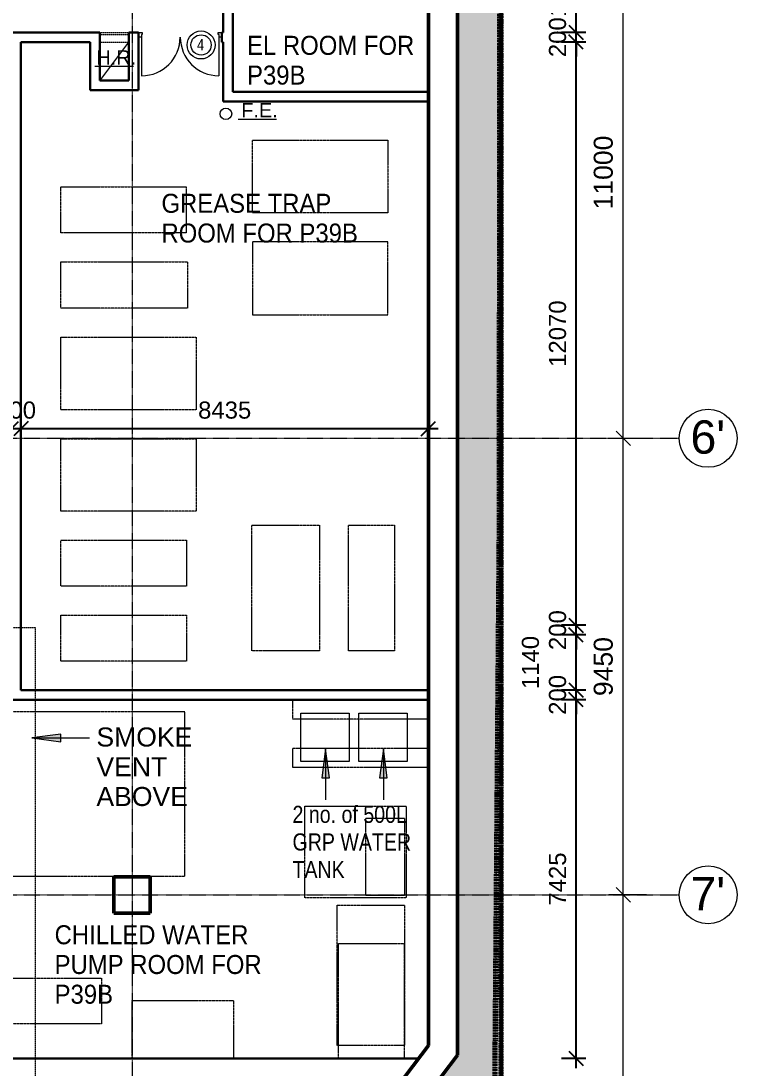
# Model space of a CAD drawing. Header units: millimetres. Extents: x -309924 to 219496, y -330797 to 211873.
# Drawn here: x 114551 to 129377, y 139422 to 161093 of the extents above; entities that cross this region are included whole.
import ezdxf

# ---------------------------------------------------------------- set-up
doc = ezdxf.new("R2010")
doc.units = ezdxf.units.MM
for name, pattern in [('Double dash', [24.5, 10, -3, 2, -3, 2, -4.5]), ('Double dash_2_', [42.8625, 15.875, -4.7625, 6.35, -4.7625, 6.35, -4.7625]), ('Grid Line', [21, 12, -3, 3, -3]), ('IMPORT-Hidden_samll_', [3, 2, -1]), ('Overhead', [1.8, 1.2, -0.6])]:
    doc.linetypes.add(name, pattern=pattern)
for name, color, linetype, lineweight in [('0-1', 7, 'Continuous', 5), ('0-3', 7, 'Double dash_2_', 50), ('A-ANNO-DIMS', 7, 'Continuous', 9), ('A-ANNO-NOTE', 7, 'Continuous', 5), ('A-ANNO-NOTE-1', 7, 'Continuous', 20), ('A-DETL-3', 102, 'Overhead', 5), ('A-DETL-GENF', 7, 'Continuous', 5), ('A-DOOR', 7, 'Continuous', 5), ('A-DOOR-OPNG', 7, 'Continuous', 18), ('A-FLOR', 7, 'Continuous', 18), ('A-WALL-2', 7, 'Continuous', 35), ('C-PROP-LINE', 7, 'Double dash', 70), ('C-PROP-LINE-1', 7, 'Double dash_2_', 50), ('G-ANNO-TEXT', 7, 'Continuous', 5), ('I-WALL', 7, 'Continuous', 9), ('OAP280_C', 210, 'Continuous', 50), ('OAP280_W', 210, 'Continuous', 50), ('Q-SPCQ', 7, 'Continuous', 5), ('S-COLS-2', 7, 'Continuous', 35), ('S-GRID-1', 7, 'Grid Line', 5), ('S-GRID-IDEN', 7, 'Continuous', 5), ('UNDERLINE', 10, 'Continuous', 30)]:
    doc.layers.add(name, color=color, linetype=linetype, lineweight=lineweight)
doc.layers.add('A-DETL-GENF-5', color=7, linetype='Continuous', lineweight=9, true_color=0x525252)
doc.layers.add('E-EQMT', color=7, linetype='IMPORT-Hidden_samll_', lineweight=5, true_color=0x656565)
doc.layers.add('as built dims 190807', color=10, linetype='Continuous')
doc.styles.add('Arial Narrow_1', font='ARIALN.TTF', dxfattribs={"height": 294.984802})
doc.styles.add('Arial_1', font='arial.ttf', dxfattribs={"height": 393.413174})
doc.styles.add('Arial_11', font='arial.ttf', dxfattribs={"height": 354.071856})
doc.styles.add('Arial_2', font='arial.ttf', dxfattribs={"height": 1.475299})
doc.styles.add('Arial_3', font='arial.ttf', dxfattribs={"height": 1.081886})
doc.styles.add('Arial_4', font='arial.ttf', dxfattribs={"height": 688.473054})
doc.styles.add('Arial_5', font='arial.ttf', dxfattribs={"width": 0.9, "height": 393.413174})
doc.styles.add('Arial_6', font='arial.ttf', dxfattribs={"height": 1.18024})
doc.styles.add('Arial_7', font='arial.ttf', dxfattribs={"width": 0.8, "height": 1.967066})
doc.dimstyles.new('Diagonal_-_2_0mm_Arial', dxfattribs={"dimscale": 304.8, "dimtxt": 500, "dimasz": 0.984252, "dimexe": 0.984252, "dimexo": 0.984252, "dimgap": 0.656168, "dimtad": 1, "dimdec": 0, "dimrnd": 5, "dimzin": 0, "dimdsep": 46, "dimtxsty": 'Arial_11', "dimblk1": 'OBLIQUE', "dimblk2": 'OBLIQUE', "dimsah": 1, "dimcen": 0.09, "dimdle": 0.656168, "dimadec": 0, "dimazin": 0, "dimtfac": 1, "dimtdec": 4, "dimtix": 1, "dimtmove": 0, "dimatfit": 3, "dimfxl": 1, "dimtvp": 1, "dimtolj": 1, "dimtzin": 0, "dimarcsym": 2})

# ---------------------------------------------------------------- blocks, each defined once
blk = doc.blocks.new('Family - ___-1112717-B2_F PLAN _2 OF 2_')
at = {"layer": 'C-PROP-LINE', "ltscale": 0.5}
for p, q in [((124462, 151157), (124469, 204684)), ((124355, 137750), (124462, 151157))]:
    blk.add_line(p, q, dxfattribs=at)
blk = doc.blocks.new('Grid - 3mm-2917264-B2_F PLAN _2 OF 2_')
at = {"layer": 'S-GRID-IDEN'}
blk.add_circle((0, 0), 3, dxfattribs=at)
blk = doc.blocks.new('Family - ___-2785461-B2_F PLAN _2 OF 2_')
at = {"layer": 'C-PROP-LINE'}
blk.add_line((124491, 135185), (124499, 204681), dxfattribs=at)
blk = doc.blocks.new('Family - ___-36030423-B2_F PLAN _2 OF 2_')
at = {"layer": 'C-PROP-LINE'}
blk.add_line((124491, 135185), (124499, 204681), dxfattribs=at)
blk = doc.blocks.new('Family - ___-3197506-B2_F PLAN _2 OF 2_')
at = {"layer": 'C-PROP-LINE-1'}
blk.add_line((124491, 135185), (124499, 204681), dxfattribs=at)
blk = doc.blocks.new('ARC_DOOR_T20_DOUBLE_BASIC - 1500x2100mm-41542107-A3_B2_F')
at = {"layer": 'A-DOOR'}
for p, q in [((-800, 0), (-800, 798)), ((800, 0), (800, 798))]:
    blk.add_line(p, q, dxfattribs=at)
at = {"layer": 'A-DOOR', "lineweight": 9}
for p, q in [((-863, 0), (-803, 0)), ((-788, -100), (-863, -100)), ((-803, 0), (-803, -53)), ((-803, -53), (-788, -53)), ((-788, -53), (-788, -100)), ((788, -100), (788, -53)), ((788, -53), (803, -53)), ((863, -100), (788, -100)), ((803, 0), (863, 0)), ((803, -53), (803, 0))]:
    blk.add_line(p, q, dxfattribs=at)
at = {"layer": 'A-DOOR'}
for centre, start, end in [((-800, 0), 0, 90), ((800, 0), 90, 180)]:
    blk.add_arc(centre, 799, start, end, dxfattribs=at)
blk = doc.blocks.new('ARC_TFP_FS_HR Cabinet_Side open - FS_HR_SIDE-44773274-A3_B2_F')
at = {"layer": 'A-DETL-GENF'}
blk.add_line((-300, -800), (300, 0), dxfattribs=at)
blk = doc.blocks.new('Dims-B2-FPLAN_2OF2__dwg__Oblique-5772969-B2_F PLAN _2 OF 2_')
at = {"layer": 'A-ANNO-DIMS'}
blk.add_line((-0.5, -0.5), (0.5, 0.5), dxfattribs=at)
blk = doc.blocks.new('_Oblique')
at = {"color": 0, "linetype": 'ByBlock', "lineweight": -2}
blk.add_line((-0.5, -0.5), (0.5, 0.5), dxfattribs=at)
blk = doc.blocks.new('*D239')
at = {"layer": 'A-ANNO-DIMS', "color": 0, "lineweight": -2, "transparency": 16777216}
for p, q in [((126043, 160657), (126043, 162807)), ((126243, 162607), (125743, 162607)), ((126243, 160857), (125743, 160857))]:
    blk.add_line(p, q, dxfattribs=at)
at = {"layer": 'Defpoints', "color": 0, "transparency": 16777216}
for p in [(126043, 162607), (126543, 162607), (126543, 160857)]:
    blk.add_point(p, dxfattribs=at)
at = {"layer": 'A-ANNO-DIMS', "color": 0, "lineweight": -2, "transparency": 16777216, "xscale": 299.9999999999999, "yscale": 299.9999999999999, "zscale": 299.9999999999999}
for p, rotation in [((126043, 162607), 90), ((126043, 160857), 270)]:
    blk.add_blockref('_Oblique', p, dxfattribs=dict(at, rotation=rotation))
at = {"layer": 'A-ANNO-DIMS', "color": 0, "transparency": 16777216, "insert": (125662, 161732), "char_height": 354.1, "attachment_point": 5, "rotation": 90, "style": 'Arial_11'}
blk.add_mtext('\\A1;1750', dxfattribs=at)
blk = doc.blocks.new('*D240')
at = {"layer": 'A-ANNO-DIMS', "color": 0, "lineweight": -2, "transparency": 16777216}
for p, q in [((126043, 160857), (126043, 161157)), ((126243, 160857), (125743, 160857)), ((126043, 160657), (126043, 160857)), ((126243, 160657), (125743, 160657)), ((126043, 160657), (126043, 160357))]:
    blk.add_line(p, q, dxfattribs=at)
at = {"layer": 'Defpoints', "color": 0, "transparency": 16777216}
for p in [(126043, 160857), (126543, 160857), (126543, 160657)]:
    blk.add_point(p, dxfattribs=at)
at = {"layer": 'A-ANNO-DIMS', "color": 0, "lineweight": -2, "transparency": 16777216, "xscale": 299.9999999999999, "yscale": 299.9999999999999, "zscale": 299.9999999999999}
for p, rotation in [((126043, 160857), 270), ((126043, 160657), 90)]:
    blk.add_blockref('_Oblique', p, dxfattribs=dict(at, rotation=rotation))
at = {"layer": 'A-ANNO-DIMS', "color": 0, "transparency": 16777216, "insert": (125662, 160757), "char_height": 354.1, "attachment_point": 5, "rotation": 90, "style": 'Arial_11'}
blk.add_mtext('\\A1;200', dxfattribs=at)
blk = doc.blocks.new('*D241')
at = {"layer": 'A-ANNO-DIMS', "color": 0, "lineweight": -2, "transparency": 16777216}
for p, q in [((126043, 148386), (126043, 160857)), ((126243, 160657), (125743, 160657)), ((126243, 148586), (125743, 148586))]:
    blk.add_line(p, q, dxfattribs=at)
at = {"layer": 'Defpoints', "color": 0, "transparency": 16777216}
for p in [(126043, 160657), (126543, 160657), (126543, 148586)]:
    blk.add_point(p, dxfattribs=at)
at = {"layer": 'A-ANNO-DIMS', "color": 0, "lineweight": -2, "transparency": 16777216, "xscale": 299.9999999999999, "yscale": 299.9999999999999, "zscale": 299.9999999999999}
for p, rotation in [((126043, 160657), 90), ((126043, 148586), 270)]:
    blk.add_blockref('_Oblique', p, dxfattribs=dict(at, rotation=rotation))
at = {"layer": 'A-ANNO-DIMS', "color": 0, "transparency": 16777216, "insert": (125662, 154622), "char_height": 354.1, "attachment_point": 5, "rotation": 90, "style": 'Arial_11'}
blk.add_mtext('\\A1;12070', dxfattribs=at)
blk = doc.blocks.new('*D242')
at = {"layer": 'A-ANNO-DIMS', "color": 0, "lineweight": -2, "transparency": 16777216}
for p, q in [((126043, 148586), (126043, 148886)), ((126243, 148586), (125743, 148586)), ((126043, 148386), (126043, 148586)), ((126243, 148386), (125743, 148386)), ((126043, 148386), (126043, 148086))]:
    blk.add_line(p, q, dxfattribs=at)
at = {"layer": 'Defpoints', "color": 0, "transparency": 16777216}
for p in [(126043, 148586), (126543, 148586), (126543, 148386)]:
    blk.add_point(p, dxfattribs=at)
at = {"layer": 'A-ANNO-DIMS', "color": 0, "lineweight": -2, "transparency": 16777216, "xscale": 299.9999999999999, "yscale": 299.9999999999999, "zscale": 299.9999999999999}
for p, rotation in [((126043, 148586), 270), ((126043, 148386), 90)]:
    blk.add_blockref('_Oblique', p, dxfattribs=dict(at, rotation=rotation))
at = {"layer": 'A-ANNO-DIMS', "color": 0, "transparency": 16777216, "insert": (125662, 148486), "char_height": 354.1, "attachment_point": 5, "rotation": 90, "style": 'Arial_11'}
blk.add_mtext('\\A1;200', dxfattribs=at)
blk = doc.blocks.new('*D243')
at = {"layer": 'A-ANNO-DIMS', "color": 0, "lineweight": -2, "transparency": 16777216}
for p, q in [((126043, 139422), (126043, 147246)), ((126243, 147046), (125743, 147046)), ((126243, 139622), (125743, 139622))]:
    blk.add_line(p, q, dxfattribs=at)
at = {"layer": 'Defpoints', "color": 0, "transparency": 16777216}
for p in [(126043, 147046), (126543, 147046), (126543, 139622)]:
    blk.add_point(p, dxfattribs=at)
at = {"layer": 'A-ANNO-DIMS', "color": 0, "lineweight": -2, "transparency": 16777216, "xscale": 299.9999999999999, "yscale": 299.9999999999999, "zscale": 299.9999999999999}
for p, rotation in [((126043, 147046), 90), ((126043, 139622), 270)]:
    blk.add_blockref('_Oblique', p, dxfattribs=dict(at, rotation=rotation))
at = {"layer": 'A-ANNO-DIMS', "color": 0, "transparency": 16777216, "insert": (125662, 143334), "char_height": 354.1, "attachment_point": 5, "rotation": 90, "style": 'Arial_11'}
blk.add_mtext('\\A1;7425', dxfattribs=at)
blk = doc.blocks.new('*D253')
at = {"layer": 'A-ANNO-DIMS', "color": 0, "lineweight": -2, "transparency": 16777216}
for p, q in [((106101, 152455), (106101, 152955)), ((114351, 152455), (114351, 152955)), ((105901, 152655), (114551, 152655))]:
    blk.add_line(p, q, dxfattribs=at)
at = {"layer": 'Defpoints', "color": 0, "transparency": 16777216}
for p in [(114351, 152655), (106101, 152155), (114351, 152155)]:
    blk.add_point(p, dxfattribs=at)
at = {"layer": 'A-ANNO-DIMS', "color": 0, "lineweight": -2, "transparency": 16777216, "xscale": 299.9999999999999, "yscale": 299.9999999999999, "zscale": 299.9999999999999, "rotation": 180}
blk.add_blockref('_Oblique', (106101, 152655), dxfattribs=at)
at = {"layer": 'A-ANNO-DIMS', "color": 0, "lineweight": -2, "transparency": 16777216, "xscale": 299.9999999999999, "yscale": 299.9999999999999, "zscale": 299.9999999999999}
blk.add_blockref('_Oblique', (114351, 152655), dxfattribs=at)
at = {"layer": 'A-ANNO-DIMS', "color": 0, "transparency": 16777216, "insert": (110226, 153036), "char_height": 354.1, "attachment_point": 5, "style": 'Arial_11'}
blk.add_mtext('\\A1;8250', dxfattribs=at)
blk = doc.blocks.new('*D254')
at = {"layer": 'A-ANNO-DIMS', "color": 0, "lineweight": -2, "transparency": 16777216}
for p, q in [((114351, 152456), (114351, 152956)), ((114551, 152456), (114551, 152956)), ((114351, 152656), (114051, 152656)), ((114351, 152656), (114551, 152656)), ((114551, 152656), (114851, 152656))]:
    blk.add_line(p, q, dxfattribs=at)
at = {"layer": 'Defpoints', "color": 0, "transparency": 16777216}
for p in [(114551, 152656), (114351, 152156), (114551, 152156)]:
    blk.add_point(p, dxfattribs=at)
at = {"layer": 'A-ANNO-DIMS', "color": 0, "lineweight": -2, "transparency": 16777216, "xscale": 299.9999999999999, "yscale": 299.9999999999999, "zscale": 299.9999999999999}
blk.add_blockref('_Oblique', (114351, 152656), dxfattribs=at)
at = {"layer": 'A-ANNO-DIMS', "color": 0, "lineweight": -2, "transparency": 16777216, "xscale": 299.9999999999999, "yscale": 299.9999999999999, "zscale": 299.9999999999999, "rotation": 180}
blk.add_blockref('_Oblique', (114551, 152656), dxfattribs=at)
at = {"layer": 'A-ANNO-DIMS', "color": 0, "transparency": 16777216, "insert": (114451, 153037), "char_height": 354.1, "attachment_point": 5, "style": 'Arial_11'}
blk.add_mtext('\\A1;200', dxfattribs=at)
blk = doc.blocks.new('*D255')
at = {"layer": 'A-ANNO-DIMS', "color": 0, "lineweight": -2, "transparency": 16777216}
for p, q in [((114551, 152456), (114551, 152956)), ((122986, 152456), (122986, 152956)), ((114351, 152656), (123186, 152656))]:
    blk.add_line(p, q, dxfattribs=at)
at = {"layer": 'Defpoints', "color": 0, "transparency": 16777216}
for p in [(122986, 152656), (114551, 152156), (122986, 152156)]:
    blk.add_point(p, dxfattribs=at)
at = {"layer": 'A-ANNO-DIMS', "color": 0, "lineweight": -2, "transparency": 16777216, "xscale": 299.9999999999999, "yscale": 299.9999999999999, "zscale": 299.9999999999999, "rotation": 180}
blk.add_blockref('_Oblique', (114551, 152656), dxfattribs=at)
at = {"layer": 'A-ANNO-DIMS', "color": 0, "lineweight": -2, "transparency": 16777216, "xscale": 299.9999999999999, "yscale": 299.9999999999999, "zscale": 299.9999999999999}
blk.add_blockref('_Oblique', (122986, 152656), dxfattribs=at)
at = {"layer": 'A-ANNO-DIMS', "color": 0, "transparency": 16777216, "insert": (118769, 153037), "char_height": 354.1, "attachment_point": 5, "style": 'Arial_11'}
blk.add_mtext('\\A1;8435', dxfattribs=at)
blk = doc.blocks.new('*D303')
at = {"layer": 'A-ANNO-DIMS', "color": 0, "lineweight": -2, "transparency": 16777216}
for p, q in [((126043, 147246), (126043, 147546)), ((126243, 147246), (125743, 147246)), ((126043, 147046), (126043, 147246)), ((126243, 147046), (125743, 147046)), ((126043, 147046), (126043, 146746))]:
    blk.add_line(p, q, dxfattribs=at)
at = {"layer": 'Defpoints', "color": 0, "transparency": 16777216}
for p in [(126043, 147246), (126543, 147246), (126543, 147046)]:
    blk.add_point(p, dxfattribs=at)
at = {"layer": 'A-ANNO-DIMS', "color": 0, "lineweight": -2, "transparency": 16777216, "xscale": 299.9999999999999, "yscale": 299.9999999999999, "zscale": 299.9999999999999}
for p, rotation in [((126043, 147246), 270), ((126043, 147046), 90)]:
    blk.add_blockref('_Oblique', p, dxfattribs=dict(at, rotation=rotation))
at = {"layer": 'A-ANNO-DIMS', "color": 0, "transparency": 16777216, "insert": (125662, 147146), "char_height": 354.1, "attachment_point": 5, "rotation": 90, "style": 'Arial_11'}
blk.add_mtext('\\A1;200', dxfattribs=at)
blk = doc.blocks.new('*D304')
at = {"layer": 'A-ANNO-DIMS', "color": 0, "lineweight": -2, "transparency": 16777216}
for p, q in [((126043, 147046), (126043, 148586)), ((126243, 148386), (125743, 148386)), ((126243, 147246), (125743, 147246))]:
    blk.add_line(p, q, dxfattribs=at)
at = {"layer": 'Defpoints', "color": 0, "transparency": 16777216}
for p in [(126043, 148386), (126543, 148386), (126543, 147246)]:
    blk.add_point(p, dxfattribs=at)
at = {"layer": 'A-ANNO-DIMS', "color": 0, "lineweight": -2, "transparency": 16777216, "xscale": 299.9999999999999, "yscale": 299.9999999999999, "zscale": 299.9999999999999}
for p, rotation in [((126043, 148386), 90), ((126043, 147246), 270)]:
    blk.add_blockref('_Oblique', p, dxfattribs=dict(at, rotation=rotation))
at = {"layer": 'A-ANNO-DIMS', "color": 0, "transparency": 16777216, "insert": (125101, 147816), "char_height": 354.1, "attachment_point": 5, "rotation": 90, "style": 'Arial_11'}
blk.add_mtext('\\A1;1140', dxfattribs=at)
blk = doc.blocks.new('ARC_ANN_FIRE-RATING_four-240240')
at = {"layer": 'A-ANNO-NOTE'}
for radius in [290, 210]:
    blk.add_circle((72082, 123802), radius, dxfattribs=at)
at = {"layer": 'A-ANNO-NOTE', "insert": (72072, 123926), "char_height": 236, "width": 218.88, "attachment_point": 2, "line_spacing_factor": 0.938532, "style": 'Arial_7'}
blk.add_mtext('4', dxfattribs=at)
blk = doc.blocks.new('B2 plinth')
at = {"layer": 'E-EQMT', "flags": 128}
for points in [[(119344, 158625), (122144, 158625), (122144, 157125), (119344, 157125)], [(115375, 157658), (117975, 157658), (117975, 156708), (115375, 156708)], [(119344, 155013), (122144, 155013), (122144, 156525), (119344, 156525)], [(115380, 156108), (117998, 156108), (117998, 155146), (115380, 155146)], [(115380, 154546), (118180, 154546), (118180, 153046), (115380, 153046)], [(115380, 152446), (118180, 152446), (118180, 150946), (115380, 150946)], [(119335, 150660), (120735, 150660), (120735, 148060), (119335, 148060)], [(121335, 150660), (122285, 150660), (122285, 148060), (121335, 148060)], [(115380, 150346), (117980, 150346), (117980, 149396), (115380, 149396)], [(115380, 148796), (117980, 148796), (117980, 147846), (115380, 147846)]]:
    blk.add_lwpolyline(points, close=True, dxfattribs=at)
at = {"layer": 'E-EQMT'}
for points in [[(122980, 147046), (122980, 146646), (120180, 146646), (120180, 147046), (122980, 147046)], [(122980, 146044), (122980, 145644), (120180, 145644), (120180, 146044), (122980, 146044)]]:
    blk.add_lwpolyline(points, dxfattribs=at)
for points in [[(108345, 143396), (117945, 143396), (117945, 146796), (108345, 146796)], [(120426, 144844), (122526, 144844), (122526, 142944), (122526, 142944), (120426, 142944)], [(122486, 142002), (122486, 139622), (121126, 139622), (121126, 142002)], [(110270, 141286), (116220, 141286), (116220, 140336), (110270, 140336)], [(116851, 139622), (116851, 140822), (118951, 140822), (118951, 139622)]]:
    blk.add_lwpolyline(points, close=True, dxfattribs=at)
blk = doc.blocks.new('ARC_ANN_HR_HOSE-REEL - ARC_ANN_HR_HOSE-REEL-881492-B2_F PLAN _1 OF 2_')
at = {"layer": 'A-ANNO-NOTE-1'}
blk.add_line((-1.8, 0), (2.19, 0), dxfattribs=at)
at = {"layer": 'A-ANNO-NOTE', "insert": (0.41, 1.66), "char_height": 1.475, "width": 4.896, "attachment_point": 2, "line_spacing_factor": 0.938532, "style": 'Arial_3'}
blk.add_mtext('H.R.', dxfattribs=at)

msp = doc.modelspace()

# ---------------------------------------------------------------- hatches: boundary and pattern name
at = {"layer": 'A-DETL-GENF-5'}
h = msp.add_hatch(dxfattribs=at)
h.set_pattern_fill('FP_5', color=256, style=0, pattern_type=2)
h.set_pattern_definition([(45, (0, 0), (1e-13, 1796.051), [1270, -1270]), (45, (-336.8, 336.8), (1e-13, 1796.051), [1270, -1270]), (45, (-673.5, 673.5), (1e-13, 1796.051), [1270, -1270]), (135, (-673.5, 898), (-1796.051, 1e-13), [1270, -1270]), (135, (-336.8, 1234.8), (-1796.051, 1e-13), [1270, -1270]), (135, (0, 1571.5), (-1796.051, 1e-13), [1270, -1270])])
h.paths.add_polyline_path([(9600.4, 129032.5), (9601.2, 161178.1), (78643.5, 202430.8), (123587.6, 202430.6), (123586.1, 139689.7), (115551, 129032.5), (116650, 129032.5), (123219.4, 137750.4), (124355.1, 137750.4), (124462.4, 151156.8), (124469, 204683.5), (-4678.3, 204683.5), (-4667.2, 161414.7), (-1657.7, 160831.2), (3415.6, 163862.5), (5580.2, 160240), (506.8, 157208.6), (-1654.1, 160825.1), (-4667.8, 161403.5), (-4678.3, 129032.5), (7685, 129032.5)])
at = {"layer": 'G-ANNO-TEXT'}
for points in [[(114775.2, 146254.5), (115375.2, 146175.5), (115375.2, 146333.5)], [(120858.5, 146028.3), (120779.5, 145428.3), (120937.5, 145428.3)], [(122055.2, 146028.3), (121976.2, 145428.3), (122134.2, 145428.3)]]:
    msp.add_hatch(color=256, dxfattribs=at).paths.add_polyline_path(points, flags=0)

# ---------------------------------------------------------------- linework, layer by layer
at = {"layer": 'A-ANNO-DIMS'}
msp.add_line((127022.7, 132806.2), (127022.7, 202630.8), dxfattribs=at)
at = {"layer": 'A-ANNO-DIMS', "flags": 128}
for points in [[(126722.7, 152456), (127503.7, 152456)], [(127503.7, 143006.2), (126722.7, 143006.2)]]:
    msp.add_lwpolyline(points, dxfattribs=at)
at = {"layer": 'A-ANNO-NOTE'}
msp.add_circle((118794.6, 159170.4), 120, dxfattribs=at)
at = {"layer": 'A-ANNO-NOTE-1'}
msp.add_line((119047.4, 159061.1), (119845.6, 159061.1), dxfattribs=at)
at = {"layer": 'A-DETL-3'}
for p, q in [((114850.4, 148531.2), (107100.4, 148531.2)), ((114850.4, 129101.4), (114850.4, 148531.2))]:
    msp.add_line(p, q, dxfattribs=at)
at = {"layer": 'A-DOOR-OPNG', "color": 7, "linetype": 'Overhead', "lineweight": 5}
for p, q in [((116186.4, 160857.1), (116786.4, 160856.6)), ((116186.4, 160812.6), (116786.4, 160812.6)), ((116186.4, 160656.6), (116786.3, 160657.1))]:
    msp.add_line(p, q, dxfattribs=at)
at = {"layer": 'A-FLOR'}
for p, q in [((123586.1, 139690.5), (123587.6, 202430.6)), ((122980.2, 139882.6), (122980.2, 153330.5))]:
    msp.add_line(p, q, dxfattribs=at)
at = {"layer": 'A-WALL-2'}
for p, q in [((122986.3, 169881.7), (122986.1, 139890.5)), ((123586.1, 139690.5), (123586.3, 169881.7)), ((122986.1, 139890.5), (114799.6, 129032.5)), ((115551, 129032.5), (123586.1, 139689.7))]:
    msp.add_line(p, q, dxfattribs=at)
at = {"layer": 'E-EQMT', "flags": 128}
for points in [[(121694.9, 144590.9), (122494.9, 144590.9), (122494.9, 142990.9), (121694.9, 142990.9)], [(121094.9, 142790.9), (122494.9, 142790.9), (122494.9, 139890.9), (121094.9, 139890.9)]]:
    msp.add_lwpolyline(points, close=True, dxfattribs=at)
at = {"layer": 'G-ANNO-TEXT'}
for p, q in [((115375.2, 146333.5), (114775.2, 146254.5)), ((115375.2, 146175.5), (115375.2, 146333.5)), ((114775.2, 146254.5), (115375.2, 146175.5)), ((114775.2, 146254.5), (115969.9, 146254.5)), ((120858.5, 146028.3), (120779.5, 145428.3)), ((120937.5, 145428.3), (120858.5, 146028.3)), ((120858.5, 146028.3), (120858.5, 144970.7)), ((122055.2, 146028.3), (121976.2, 145428.3)), ((122134.2, 145428.3), (122055.2, 146028.3)), ((122055.2, 146028.3), (122055.2, 144970.7)), ((120779.5, 145428.3), (120937.5, 145428.3)), ((121976.2, 145428.3), (122134.2, 145428.3))]:
    msp.add_line(p, q, dxfattribs=at)
at = {"layer": 'I-WALL', "lineweight": 30}
for p, q in [((118736.3, 161487.5), (118736.3, 160857.2)), ((118936.3, 159625), (118936.3, 161487.5)), ((116186.4, 160857.1), (112726.4, 160857.1)), ((116186.4, 160857.1), (116186.4, 159857.2)), ((116986.3, 160857.1), (116786.3, 160857.1)), ((116786.3, 160857.1), (116786.3, 159857.2)), ((116986.3, 159657.2), (116986.3, 160857.1)), ((118736.3, 160857.2), (118712.3, 160857.2)), ((118712.3, 160857.2), (118712.3, 160657.2)), ((114550.4, 160657.1), (115986.4, 160657.1)), ((114551.3, 147246.3), (114551.3, 160657.1)), ((115986.4, 159657.2), (115986.4, 160657.1)), ((118736.3, 160657.2), (118712.3, 160657.2)), ((118736.3, 160657.2), (118736.3, 159425)), ((116186.4, 159857.2), (116786.3, 159857.2)), ((116986.3, 159657.2), (115986.4, 159657.2)), ((122986.3, 159625), (118936.3, 159625)), ((118736.3, 159425), (122986.3, 159425)), ((122980.2, 147246.3), (114551.3, 147246.3)), ((114351.3, 147046.3), (122980.2, 147046.3)), ((107601.1, 139622.2), (122783.7, 139622.2))]:
    msp.add_line(p, q, dxfattribs=at)
at = {"layer": 'I-WALL'}
for points in [[(121346.1, 146764.6), (121346.1, 145764.6), (120346.1, 145764.6), (120346.1, 146764.6)], [(122546.1, 146764.6), (122546.1, 145764.6), (121546.1, 145764.6), (121546.1, 146764.6)]]:
    msp.add_lwpolyline(points, close=True, dxfattribs=at)
at = {"layer": 'OAP280_C'}
for p, q in [((117226.3, 143380.9), (116476.3, 143380.9)), ((116476.3, 143380.9), (116476.3, 142630.9)), ((117226.3, 142630.9), (117226.3, 143380.9)), ((116476.3, 142630.9), (117226.3, 142630.9))]:
    msp.add_line(p, q, dxfattribs=at)
at = {"layer": 'OAP280_W'}
for p, q in [((123586.3, 139690.1), (123586.3, 202431)), ((122986.3, 153510.9), (122986.3, 173755.9)), ((122986.3, 139890.9), (122986.3, 153510.9)), ((122986.3, 139890.9), (114799.5, 129032.5)), ((115551, 129032.5), (123586.3, 139690.1))]:
    msp.add_line(p, q, dxfattribs=at)
at = {"layer": 'S-COLS-2'}
for p, q in [((117226.1, 143380.6), (116476.1, 143380.6)), ((116476.1, 143380.6), (116476.1, 142630.6)), ((117226.1, 142630.6), (117226.1, 143380.6)), ((116476.1, 142630.6), (117226.1, 142630.6))]:
    msp.add_line(p, q, dxfattribs=at)
at = {"layer": 'S-GRID-1'}
for p, q in [((116851.5, 210672.6), (116851, 123917.3)), ((-10508.2, 152456.2), (128177.4, 152455.5)), ((-10508.2, 143006.2), (128177.3, 143005.5))]:
    msp.add_line(p, q, dxfattribs=at)

# ---------------------------------------------------------------- block references
at = {"xscale": 300, "yscale": 300, "zscale": 300}
for p, rotation in [((127022.7, 152456), 270), ((127022.7, 152456), 90), ((127022.7, 143006.2), 90), ((127022.7, 143006.2), 270)]:
    msp.add_blockref('Dims-B2-FPLAN_2OF2__dwg__Oblique-5772969-B2_F PLAN _2 OF 2_', p, dxfattribs=dict(at, rotation=rotation))
at = {"layer": '0-1', "rotation": 359.9997000009001}
for name in ['Family - ___-2785461-B2_F PLAN _2 OF 2_', 'Family - ___-36030423-B2_F PLAN _2 OF 2_']:
    msp.add_blockref(name, (0, 0), dxfattribs=at)
at = {"layer": '0-3', "rotation": 359.9997000009001}
msp.add_blockref('Family - ___-3197506-B2_F PLAN _2 OF 2_', (0, 0), dxfattribs=at)
at = {"layer": 'A-ANNO-NOTE', "xscale": 200, "yscale": 200, "zscale": 200}
msp.add_blockref('ARC_ANN_HR_HOSE-REEL - ARC_ANN_HR_HOSE-REEL-881492-B2_F PLAN _1 OF 2_', (116442.8, 160154.5), dxfattribs=at)
at = {"layer": 'A-DOOR', "rotation": 180}
msp.add_blockref('ARC_DOOR_T20_DOUBLE_BASIC - 1500x2100mm-41542107-A3_B2_F', (117849.3, 160757.2), dxfattribs=at)
at = {"layer": 'as built dims 190807'}
msp.add_blockref('B2 plinth', (0, 0), dxfattribs=at)
at = {"layer": 'C-PROP-LINE'}
msp.add_blockref('Family - ___-1112717-B2_F PLAN _2 OF 2_', (0, 0), dxfattribs=at)
at = {"layer": 'Q-SPCQ'}
msp.add_blockref('ARC_TFP_FS_HR Cabinet_Side open - FS_HR_SIDE-44773274-A3_B2_F', (116486.3, 160657.1), dxfattribs=at)
at = {"layer": 'S-GRID-IDEN', "xscale": 199.9999999999998, "yscale": 199.9999999999998, "zscale": 199.9999999999998, "rotation": 269.9996999999992}
for p in [(128777.4, 152455.5), (128777.3, 143005.5)]:
    msp.add_blockref('Grid - 3mm-2917264-B2_F PLAN _2 OF 2_', p, dxfattribs=at)
at = {"layer": 'UNDERLINE'}
msp.add_blockref('ARC_ANN_FIRE-RATING_four-240240', (46198.5, 36794.1), dxfattribs=at)

# ---------------------------------------------------------------- texts
at = {"layer": 'A-ANNO-DIMS', "char_height": 393.41, "attachment_point": 2, "rotation": 90, "line_spacing_factor": 0.938532, "style": 'Arial_1'}
for s, insert, width in [('11000', (126410, 157956), 1824), ('9450', (126410, 147731.1), 1459.2)]:
    msp.add_mtext(s, dxfattribs=dict(at, insert=insert, width=width))
at = {"layer": 'A-ANNO-NOTE', "insert": (119489.4, 159393.6), "char_height": 295.06, "width": 900, "attachment_point": 2, "line_spacing_factor": 0.938532, "style": 'Arial_2'}
msp.add_mtext('F.E.', dxfattribs=at)
at = {"layer": 'G-ANNO-TEXT', "attachment_point": 1}
for s, insert, char_height, width, line_spacing_factor, style in [('EL ROOM FOR\\PP39B', (119232.4, 160785.1), 393.413, 5097.6, 0.938532, 'Arial_5'), ('GREASE TRAP ROOM FOR P39B', (117460.4, 157515.9), 393.413, 5097.6, 0.938532, 'Arial_5'), ('SMOKE VENT ABOVE', (116114.2, 146470.5), 393.413, 783.7, 0.938532, 'Arial_6'), ('2 no. of 500L GRP WATER TANK', (120173.6, 144850.1), 353.982, 2967.092, 0.968573, 'Arial Narrow_1'), ('CHILLED WATER PUMP ROOM FOR P39B', (115248.5, 142377.8), 393.413, 5097.6, 0.938532, 'Arial_5')]:
    msp.add_mtext(s, dxfattribs=dict(at, insert=insert, char_height=char_height, width=width, line_spacing_factor=line_spacing_factor, style=style))
at = {"layer": 'S-GRID-IDEN', "char_height": 688.47, "width": 856.758, "attachment_point": 2, "line_spacing_factor": 0.938532, "style": 'Arial_4'}
for s, insert in [("6'", (128772.2, 152826.5)), ("7'", (128772.2, 143376.5))]:
    msp.add_mtext(s, dxfattribs=dict(at, insert=insert))

# ---------------------------------------------------------------- dimensions: what is measured, and where the dimension line sits
at = {"layer": 'A-ANNO-DIMS'}
for base, p1, p2, picture, middle in [((126043.1, 162607.1), (126543.1, 160857.1), (126543.1, 162607.1), '*D239', (125662.3, 161732.1)), ((126043.1, 160857.1), (126543.1, 160657.1), (126543.1, 160857.1), '*D240', (125662.3, 160757.1)), ((126043.1, 160657.1), (126543.1, 148586.3), (126543.1, 160657.1), '*D241', (125662.3, 154621.7)), ((126043.1, 148586.3), (126543.1, 148386.3), (126543.1, 148586.3), '*D242', (125662.3, 148486.3)), ((126043.1, 147246.3), (126543.1, 147046.3), (126543.1, 147246.3), '*D303', (125662.3, 147146.3)), ((126043.1, 147046.3), (126543.1, 139622.2), (126543.1, 147046.3), '*D243', (125662.3, 143334.2))]:
    dim = msp.add_linear_dim(base=base, p1=p1, p2=p2, angle=90, dimstyle='Diagonal_-_2_0mm_Arial', override={"dimpost": '<>', "dimtmove": 1, "dimarcsym": 2}, dxfattribs=at)
    dim.commit()
    dim.dimension.update_dxf_attribs({"geometry": picture, "text_midpoint": middle})
for base, p1, p2, picture, middle in [((114351.3, 152655.3), (106101.2, 152155.3), (114351.3, 152155.3), '*D253', (110226.3, 153036.1)), ((114551.3, 152655.8), (114351.3, 152155.8), (114551.3, 152155.8), '*D254', (114451.3, 153036.5)), ((122986.3, 152655.8), (114551.3, 152155.8), (122986.3, 152155.8), '*D255', (118768.8, 153036.7))]:
    dim = msp.add_linear_dim(base=base, p1=p1, p2=p2, dimstyle='Diagonal_-_2_0mm_Arial', override={"dimpost": '<>', "dimtmove": 1, "dimarcsym": 2}, dxfattribs=at)
    dim.commit()
    dim.dimension.update_dxf_attribs({"geometry": picture, "text_midpoint": middle})
dim = msp.add_linear_dim(base=(126043.1, 148386.3), p1=(126543.1, 147246.3), p2=(126543.1, 148386.3), angle=90, dimstyle='Diagonal_-_2_0mm_Arial', override={"dimpost": '<>', "dimtmove": 1}, dxfattribs=at)
dim.commit()
dim.dimension.update_dxf_attribs({"geometry": '*D304', "text_midpoint": (125481.6, 147816.3), "dimtype": 160})

doc.saveas('drawing.dxf')
